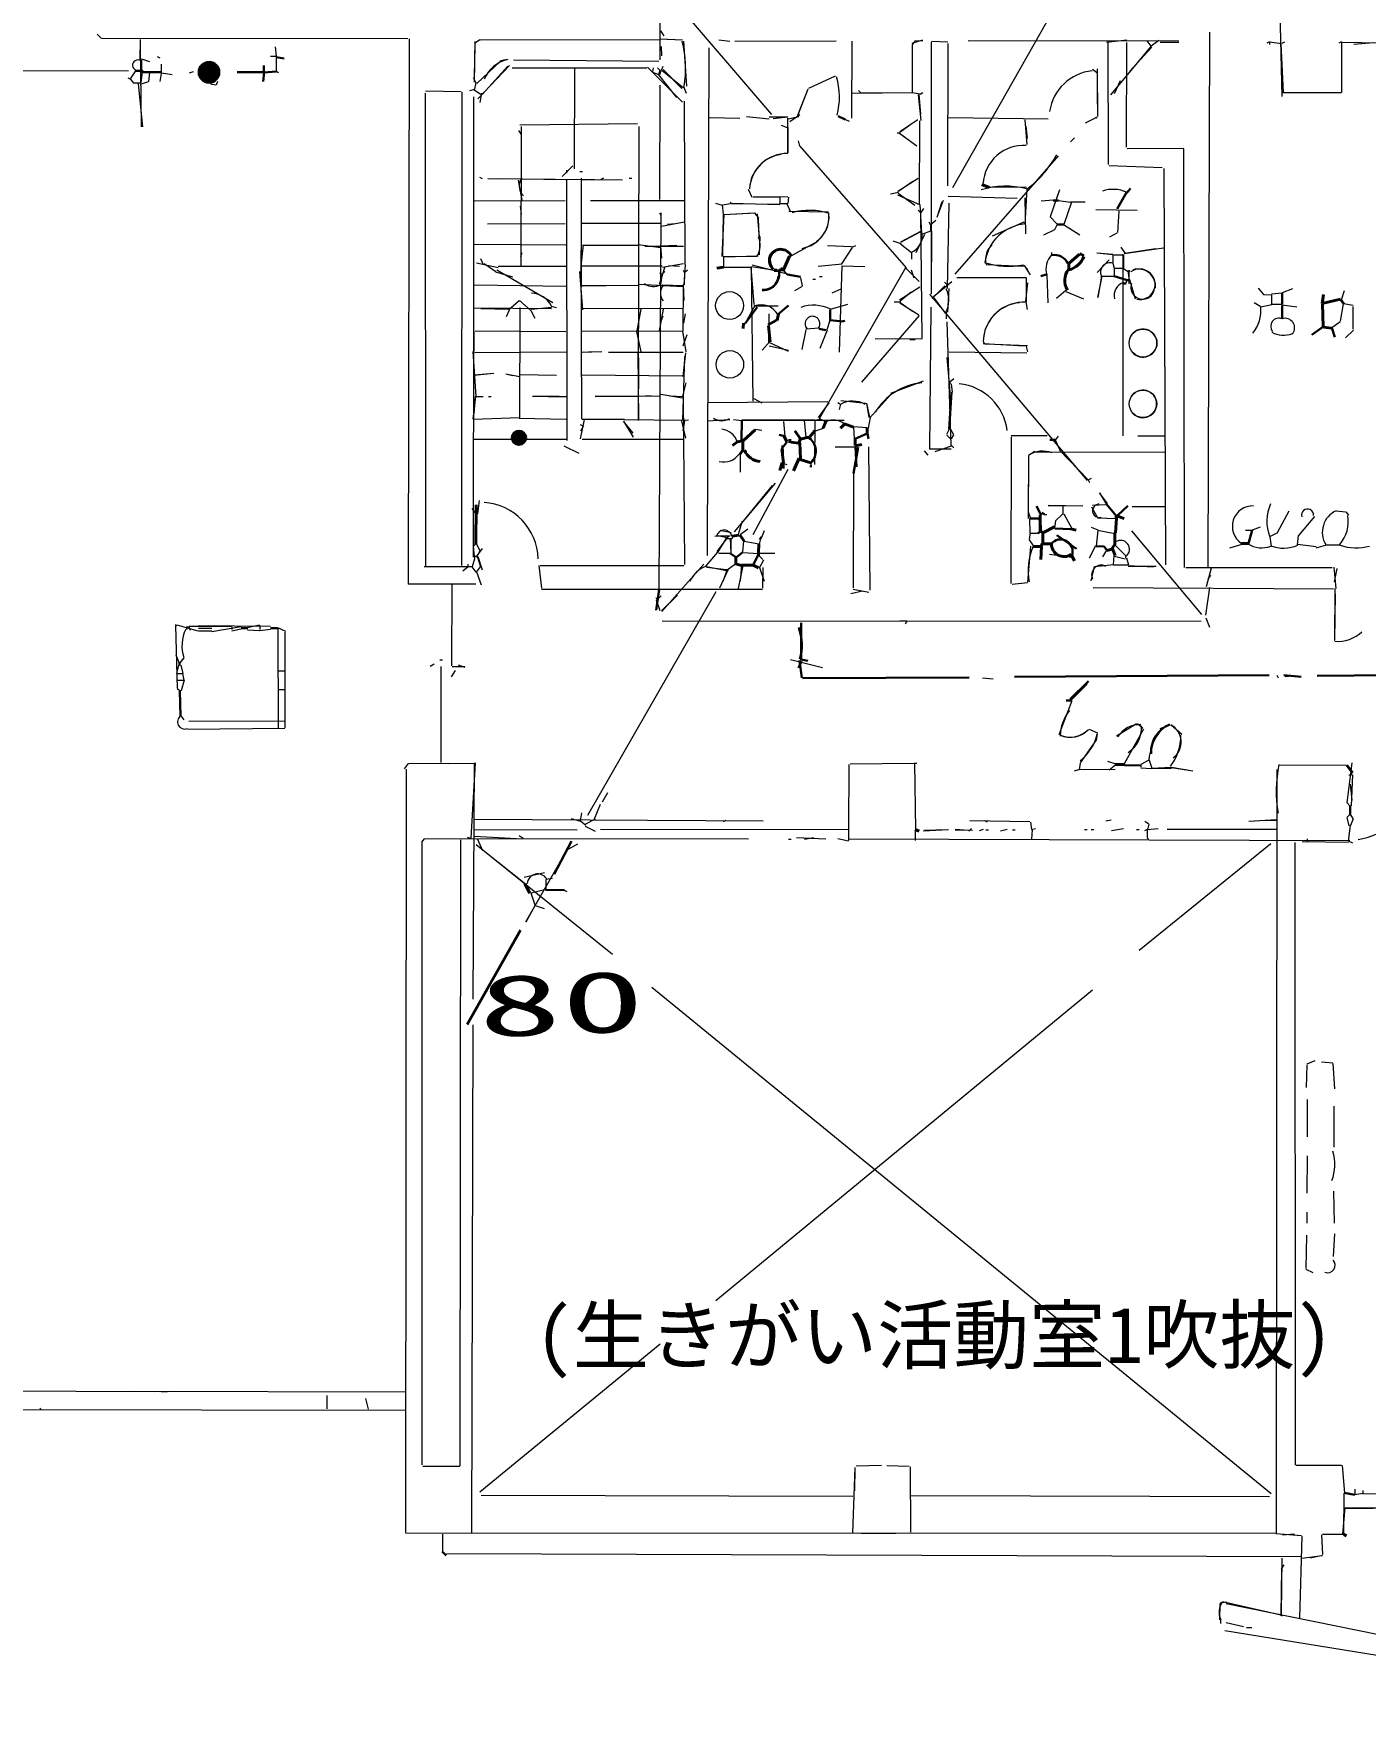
# Model space of a CAD drawing. Header units: millimetres. Extents: x -22015 to 140060, y -26591 to 87788.
# Drawn here: x 22267 to 39176, y 2220 to 23759 of the extents above; entities that cross this region are included whole.
import ezdxf

# ---------------------------------------------------------------- set-up
doc = ezdxf.new("R2010")
doc.units = ezdxf.units.MM
doc.linetypes.add('DASHED', pattern=[716.562987, 474.532405, -242.030582])
for name, color, linetype, lineweight in [('A_DASHED', 8, 'DASHED', 15), ('A_HATCH', 252, 'CONTINUOUS', 15), ('A_MED', 9, 'CONTINUOUS', 20), ('A_THIN', 8, 'CONTINUOUS', 15), ('CHECK', 2, 'CONTINUOUS', 35), ('P_LEADER', 140, 'CONTINUOUS', 20), ('P_NOMARK', 6, 'CONTINUOUS', 35), ('P_SIZE', 140, 'CONTINUOUS', 13), ('SYM', 4, 'CONTINUOUS', 25), ('TEXT', 7, 'CONTINUOUS', 13), ('TEXT_SHAPE', 7, 'CONTINUOUS', 30)]:
    doc.layers.add(name, color=color, linetype=linetype, lineweight=lineweight)
doc.styles.add('JP', font='msgothic.ttc')

msp = doc.modelspace()

# ---------------------------------------------------------------- hatches: boundary and pattern name
at = {"layer": 'TEXT_SHAPE'}
h = msp.add_hatch(color=7, dxfattribs=at)
h.dxf.hatch_style = 1
edge = h.paths.add_edge_path()
edge.add_arc((24491, 23272), 131, 0, 360)
h = msp.add_hatch(color=7, dxfattribs=at)
h.dxf.hatch_style = 1
edge = h.paths.add_edge_path()
edge.add_arc((28428, 18631), 90, 0, 360)

# ---------------------------------------------------------------- linework, layer by layer
at = {"layer": 'A_DASHED', "lineweight": 15}
msp.add_line((38441, 10229), (38436, 8658), dxfattribs=at)
at = {"layer": 'A_HATCH', "lineweight": 15}
for p, q in [((28201, 21923), (29014, 21912)), ((29013, 21638), (27865, 21637)), ((30533, 21640), (29335, 21640)), ((28030, 21348), (29016, 21352)), ((30231, 21351), (29220, 21351)), ((29024, 21075), (27864, 21083)), ((29236, 21077), (29943, 21075)), ((28164, 20810), (29023, 20811)), ((30247, 20812), (29218, 20811)), ((29942, 20561), (29226, 20563)), ((29840, 20566), (29230, 20557)), ((30512, 20274), (29229, 20269)), ((27870, 19987), (29025, 19981)), ((30512, 19986), (29228, 19980)), ((27869, 19714), (29037, 19724)), ((30515, 19714), (29566, 19713)), ((30502, 19411), (29231, 19426)), ((29395, 19155), (29937, 19161)), ((30226, 19159), (29395, 19155)), ((29229, 18868), (29767, 18869)), ((29327, 18871), (29768, 18862)), ((29229, 18613), (30511, 18611))]:
    msp.add_line(p, q, dxfattribs=at)
at = {"layer": 'A_HATCH', "lineweight": 20}
msp.add_line((27862, 20572), (29023, 20558), dxfattribs=at)
at = {"layer": 'A_MED', "lineweight": 20}
for p, q in [((35395, 24380), (33934, 21805)), ((23124, 23706), (27016, 23700)), ((37183, 16984), (37204, 23783)), ((23615, 23690), (23614, 23432)), ((25333, 23595), (25346, 23476)), ((36147, 22321), (36151, 23651)), ((36468, 23593), (36185, 23283)), ((37962, 23659), (37929, 23642)), ((37963, 23657), (37963, 23623)), ((38106, 23635), (38135, 23015)), ((38878, 23653), (38876, 23016)), ((23470, 23287), (22055, 23291)), ((23642, 23272), (23626, 23137)), ((23633, 23444), (23733, 23407)), ((23736, 23271), (23723, 23153)), ((23885, 23373), (23885, 23272)), ((23886, 23266), (24021, 23244)), ((24290, 23276), (24239, 23260)), ((24850, 23273), (25189, 23273)), ((25274, 23476), (25342, 23476)), ((25341, 23289), (25374, 23271)), ((25342, 23459), (25342, 23290)), ((35782, 23256), (35715, 23307)), ((23492, 23185), (23526, 23140)), ((23528, 23139), (23630, 23136)), ((23590, 23124), (23646, 22579)), ((23716, 23151), (23631, 23119)), ((27880, 23141), (27862, 23057)), ((31977, 22745), (32102, 23060)), ((35776, 22865), (35777, 23249)), ((33501, 22987), (33535, 22659)), ((33558, 23009), (33524, 22991)), ((31844, 22249), (31845, 22688)), ((32485, 22713), (32624, 22651)), ((33518, 21592), (33522, 22655)), ((34855, 22670), (34880, 22354)), ((35757, 22694), (35622, 22626)), ((35756, 22706), (35772, 22689)), ((31759, 22600), (31843, 22565)), ((31845, 22570), (31844, 22249)), ((31976, 22400), (31992, 22333)), ((31998, 22335), (33348, 20790)), ((29112, 22082), (28976, 21947)), ((36645, 17017), (36622, 22051)), ((28420, 21904), (28464, 21648)), ((29030, 21909), (29038, 18598)), ((29220, 21926), (29217, 20545)), ((29222, 21908), (29386, 21913)), ((31341, 21788), (31388, 21685)), ((31341, 21788), (31388, 21685)), ((34401, 21816), (34875, 21814)), ((35180, 21442), (35299, 21783)), ((31008, 21589), (31024, 21471)), ((31740, 21607), (31842, 21607)), ((31741, 21693), (31842, 21689)), ((31832, 21603), (31879, 21500)), ((33522, 21592), (33543, 21228)), ((33870, 20528), (33894, 21608)), ((34866, 21222), (34857, 21678)), ((35213, 21647), (35060, 21636)), ((35281, 21645), (35433, 21624)), ((35448, 21622), (35350, 21340)), ((35433, 21627), (35620, 21628)), ((30229, 21487), (30205, 16707)), ((30239, 21319), (30529, 21372)), ((31421, 21485), (31472, 21424)), ((31455, 21473), (31479, 21184)), ((31466, 21421), (31476, 21184)), ((33654, 21339), (33654, 21254)), ((34843, 21370), (34440, 21189)), ((35175, 21438), (35267, 21344)), ((35265, 21339), (35231, 21272)), ((35347, 21340), (35551, 21206)), ((36279, 21515), (35755, 21524)), ((36047, 21510), (36031, 21239)), ((32212, 21119), (31874, 20931)), ((33578, 21211), (33470, 20981)), ((33532, 21234), (33549, 21218)), ((35230, 21270), (35093, 21205)), ((36024, 21231), (35928, 21180)), ((28465, 20980), (28448, 20929)), ((31027, 20931), (31026, 20796)), ((31468, 20938), (31027, 20925)), ((31450, 20934), (31027, 20930)), ((32348, 21074), (32654, 21059)), ((32661, 21046), (32524, 20838)), ((32704, 21069), (32654, 21049)), ((35769, 20978), (35974, 20957)), ((35770, 20978), (35974, 20961)), ((35974, 20952), (36109, 20952)), ((36074, 21053), (36128, 20971)), ((36103, 18655), (36104, 20961)), ((36109, 20952), (36109, 20784)), ((36615, 21039), (36117, 20967)), ((36517, 21029), (36126, 20969)), ((27890, 20852), (28165, 20794)), ((30280, 20801), (30209, 20579)), ((31026, 20796), (31382, 20797)), ((31027, 20795), (31382, 20799)), ((31375, 20791), (31411, 20323)), ((31384, 20807), (31653, 20764)), ((31403, 19094), (31384, 20796)), ((31785, 20760), (31836, 20698)), ((32534, 20836), (32228, 20805)), ((32498, 19716), (32533, 20814)), ((32534, 20814), (32822, 20807)), ((34364, 20831), (34838, 20812)), ((34844, 20820), (34922, 20699)), ((35132, 20698), (35146, 20344)), ((35925, 20892), (35774, 20729)), ((35832, 20681), (35779, 20413)), ((35827, 20681), (35781, 20412)), ((35820, 20682), (35990, 20682)), ((35971, 20850), (35989, 20783)), ((35990, 20783), (35990, 20682)), ((36107, 20782), (36157, 20746)), ((36164, 20750), (36180, 20632)), ((30516, 19984), (30518, 20576)), ((32024, 20552), (31930, 20498)), ((32024, 20552), (31930, 20498)), ((32006, 20662), (32027, 20562)), ((32006, 20662), (32027, 20562)), ((32515, 20517), (32401, 20467)), ((33836, 20560), (33675, 20400)), ((33991, 20664), (34867, 20665)), ((34872, 20664), (34871, 20360)), ((35375, 20501), (35256, 20400)), ((35377, 20490), (35600, 20396)), ((37819, 20532), (37884, 20451)), ((38123, 20468), (37987, 20456)), ((38256, 20523), (38121, 20470)), ((38910, 20497), (38873, 20379)), ((28302, 20251), (28267, 20167)), ((28439, 20286), (28433, 18876)), ((28577, 20248), (28629, 20148)), ((28839, 20303), (28907, 20285)), ((30258, 20266), (30211, 19987)), ((31429, 20315), (31299, 20078)), ((31410, 20306), (31720, 20306)), ((32601, 20322), (32380, 20258)), ((33194, 20359), (33278, 20359)), ((33647, 18488), (33664, 20291)), ((37769, 20348), (37852, 20296)), ((37990, 20320), (37854, 20288)), ((37886, 20450), (37988, 20446)), ((37988, 20447), (37988, 20329)), ((37988, 20329), (38123, 20329)), ((38124, 20320), (38311, 20293)), ((38898, 20331), (38861, 20110)), ((38904, 20337), (39024, 20313)), ((39021, 20296), (39020, 20009)), ((32376, 20122), (32338, 20000)), ((33512, 20185), (32778, 19335)), ((33863, 20103), (33916, 18535)), ((38861, 20104), (38751, 20023)), ((27856, 19982), (27856, 19729)), ((30505, 19983), (30549, 19720)), ((31613, 19853), (31519, 19745)), ((31612, 19840), (31846, 19732)), ((32072, 20003), (32020, 19750)), ((32244, 20023), (32074, 20010)), ((32344, 19997), (32252, 19763)), ((33548, 19884), (32955, 19887)), ((34326, 19830), (34852, 19800)), ((39031, 19998), (38928, 19898)), ((30545, 19711), (30510, 19409)), ((31605, 19799), (31852, 19742)), ((34880, 19704), (33891, 19719)), ((34865, 19806), (34890, 19721)), ((33922, 19210), (33897, 18941)), ((33902, 19346), (33902, 19312)), ((32514, 19057), (32496, 18989)), ((29757, 18841), (29881, 18640)), ((31787, 18837), (31804, 18652)), ((32051, 18854), (32074, 18635)), ((32188, 18293), (32190, 18854)), ((32259, 18867), (32191, 18851)), ((32292, 18749), (32191, 18715)), ((32257, 18869), (32324, 18836)), ((32681, 18774), (32851, 18761)), ((32891, 18887), (32864, 18751)), ((31512, 18722), (31428, 18736)), ((33917, 18535), (33951, 18501)), ((31240, 18414), (31239, 18195)), ((32443, 18517), (32697, 18517)), ((32443, 18517), (32697, 18517)), ((33917, 18484), (33646, 18484)), ((34981, 18455), (34902, 18405)), ((35294, 18474), (35658, 18095)), ((34896, 17691), (34928, 17606)), ((35002, 17761), (35050, 17675)), ((35049, 17675), (35049, 17641)), ((35338, 17759), (35337, 17658)), ((35349, 17664), (35450, 17478)), ((38208, 17699), (38061, 17425)), ((38810, 17702), (38929, 17691)), ((38931, 17691), (38965, 17646)), ((34915, 17607), (34916, 17421)), ((35243, 17574), (35233, 17489)), ((37657, 17457), (37742, 17457)), ((37843, 17495), (37742, 17458)), ((38535, 17633), (38331, 17389)), ((31109, 17350), (31121, 17164)), ((31118, 17358), (31118, 17164)), ((31282, 17317), (31266, 17182)), ((31288, 17319), (31474, 17286)), ((31494, 17332), (31478, 17281)), ((34926, 17255), (34890, 16796)), ((34911, 17335), (34965, 17253)), ((34930, 17421), (35015, 17421)), ((38065, 17422), (37962, 17374)), ((37967, 17374), (37983, 17256)), ((38325, 17391), (38315, 17272)), ((38319, 17280), (38556, 17249)), ((38557, 17232), (38675, 17265)), ((38673, 17273), (38860, 17273)), ((27959, 17223), (27879, 17114)), ((31185, 17029), (31074, 16951)), ((35166, 17153), (35448, 17116)), ((28682, 17008), (28713, 16722)), ((31274, 17004), (31212, 16717)), ((31483, 16982), (31543, 16811)), ((31524, 16983), (31523, 16721)), ((37221, 16974), (37157, 16739)), ((27576, 16768), (27573, 15733)), ((30931, 16675), (29300, 13834)), ((35724, 16730), (38773, 16714)), ((37199, 16729), (37148, 16379)), ((24779, 16229), (24779, 16195)), ((30249, 16305), (37095, 16300)), ((27437, 15725), (27434, 14509)), ((34315, 15583), (34451, 15568)), ((38160, 15601), (38295, 15612)), ((27021, 14496), (26972, 14427)), ((27027, 14493), (27857, 14498)), ((27848, 11502), (27863, 14503)), ((33448, 14497), (33482, 14497)), ((27859, 13656), (29166, 13652)), ((29209, 13765), (29276, 13713)), ((29270, 13700), (29397, 13634)), ((32615, 13652), (32615, 13517)), ((33462, 13653), (33462, 13518)), ((38986, 13709), (38963, 13507)), ((27226, 13536), (27191, 13497)), ((28753, 13107), (28496, 13047)), ((28854, 13035), (28768, 13020)), ((28768, 13023), (28768, 12905)), ((29004, 12887), (29037, 12869)), ((38781, 10144), (38778, 9621)), ((32670, 4722), (32697, 5556)), ((38301, 5584), (38877, 5583)), ((38386, 5584), (38877, 5583)), ((38885, 5579), (38915, 5229)), ((38886, 5579), (38913, 5229)), ((38905, 4706), (38910, 5229)), ((39148, 5223), (39046, 5209)), ((39147, 5221), (39730, 5224)), ((38921, 5043), (38888, 4707)), ((27456, 4707), (27456, 4492)), ((38347, 3641), (38376, 4683)), ((38633, 4435), (38373, 4399)), ((38634, 4439), (38483, 4403)), ((37332, 3826), (37326, 3619))]:
    msp.add_line(p, q, dxfattribs=at)
for centre, radius, start, end in [((28368, 23033), 409, 101.172, 158.4482), ((31840, 21755), 486, 89.5842, 175.6208), ((31813, 21774), 456, 96.7774, 177.7369), ((31989, 21432), 378, 305.5143, 6.0568), ((34624, 20887), 271, 134.008, 190.6897), ((35391, 20771), 269, 137.4744, 195.397), ((35935, 20734), 119, 71.7456, 204.4835), ((36351, 20540), 150, 160.0696, 356.557), ((31501, 20065), 254, 32.6632, 108.4833), ((32171, 19838), 476, 63.4146, 109.8126), ((34833, 19840), 508, 95.3426, 178.5855), ((37410, 20244), 443, 319.8743, 6.6488), ((32157, 20079), 94.4, 326.001, 222.71), ((38079, 20047), 102, 65.7997, 219.7437), ((38159, 20025), 123, 319.4255, 107.1946), ((38142, 20249), 316, 241.3527, 290.6069), ((32669, 18776), 320, 60.5832, 119.1903), ((30980, 18507), 233, 18.673, 84.169), ((32424, 18638), 218, 50.0502, 116.3042), ((31032, 18556), 233, 255.2951, 325.7075), ((38481, 17569), 552, 156.3671, 200.6516), ((38445, 17650), 76.6, 355.6166, 196.7797), ((38932, 17431), 299, 114.3972, 211.4665), ((38506, 17573), 458, 319.6673, 8.8401), ((39739, 14140), 1691, 168.3793, 189.4342), ((28667, 12956), 136, 33.6389, 173.9267)]:
    msp.add_arc(centre, radius, start, end, dxfattribs=at)
at = {"layer": 'A_THIN', "lineweight": 15}
for p, q in [((38125, 22964), (38077, 24912)), ((23069, 23757), (23120, 23706)), ((27033, 23697), (27022, 16772)), ((23632, 22579), (23619, 23626)), ((32658, 22689), (32661, 23669)), ((33556, 23680), (33417, 23638)), ((33455, 23666), (33421, 23621)), ((33423, 23619), (33421, 23011)), ((33423, 23619), (33421, 23015)), ((33559, 23671), (33457, 23667)), ((33667, 23669), (33876, 23659)), ((33670, 20494), (33668, 23653)), ((33877, 21829), (33882, 23636)), ((36811, 23665), (34135, 23672)), ((35890, 23655), (36148, 23682)), ((35910, 23664), (35913, 22101)), ((35948, 22984), (36460, 23601)), ((36402, 23670), (36454, 23603)), ((36556, 23675), (36457, 23602)), ((36574, 23656), (36811, 23656)), ((37964, 23660), (38115, 23637)), ((38151, 23655), (38117, 23637)), ((38877, 23660), (38843, 23642)), ((38878, 23658), (38876, 23016)), ((38878, 23653), (40183, 23637)), ((39033, 23631), (39285, 23649)), ((23559, 23291), (23490, 23190)), ((23834, 23473), (23867, 23455)), ((29132, 22044), (29140, 23328)), ((35775, 23317), (35776, 22709)), ((23460, 23202), (23493, 23184)), ((23885, 23255), (23865, 23154)), ((24579, 23108), (24511, 23122)), ((24599, 23153), (24582, 23108)), ((27865, 23055), (27798, 23037)), ((27847, 23207), (27881, 23140)), ((27860, 23048), (27944, 22996)), ((31971, 22726), (32101, 23061)), ((32110, 23071), (32450, 23228)), ((32110, 23071), (32450, 23228)), ((36065, 23165), (35988, 23000)), ((27236, 23005), (27239, 16992)), ((27696, 23024), (27239, 23033)), ((27704, 23018), (27698, 17009)), ((27855, 20066), (27856, 22959)), ((27952, 23005), (27930, 22888)), ((32663, 23007), (33421, 23017)), ((32741, 23041), (32775, 23007)), ((32778, 23010), (33421, 23014)), ((33422, 23014), (33524, 22997)), ((33508, 22993), (33528, 22740)), ((38131, 23015), (38876, 23016)), ((38135, 23015), (38876, 23016)), ((28439, 22604), (29934, 22623)), ((30850, 22699), (31235, 22689)), ((31846, 22681), (31983, 22709)), ((31868, 22649), (31996, 22734)), ((33496, 22669), (33265, 22514)), ((33421, 22621), (33265, 22507)), ((33882, 22697), (35150, 22681)), ((28424, 22534), (28458, 22484)), ((28456, 22482), (28452, 20814)), ((28456, 22584), (28455, 21908)), ((29950, 22585), (29942, 19159)), ((33234, 22504), (33268, 22504)), ((33263, 22498), (33387, 22404)), ((33265, 22494), (33484, 22340)), ((34865, 22588), (34884, 22436)), ((35487, 22438), (35436, 22388)), ((35276, 22209), (33965, 20707)), ((36152, 22306), (36875, 22307)), ((36870, 22300), (36880, 16984)), ((29031, 22027), (29031, 21993)), ((29200, 22010), (29234, 22010)), ((35926, 22090), (36598, 22063)), ((27929, 21940), (27962, 21922)), ((28032, 21924), (29742, 21907)), ((29504, 21929), (29470, 21911)), ((29827, 21926), (29861, 21926)), ((33498, 21924), (33239, 21759)), ((33433, 21883), (33242, 21753)), ((34879, 21796), (34853, 21340)), ((28444, 21571), (28457, 21469)), ((30923, 21611), (31010, 21583)), ((31114, 21600), (31012, 21586)), ((31111, 21621), (31128, 21604)), ((31120, 21612), (31740, 21592)), ((31130, 21607), (31740, 21599)), ((31402, 21691), (31741, 21692)), ((31402, 21691), (31741, 21692)), ((31741, 21692), (31740, 21607)), ((31850, 21685), (31843, 21607)), ((33248, 21747), (33147, 21726)), ((33235, 21715), (33515, 21592)), ((33244, 21737), (33458, 21585)), ((33568, 21543), (33532, 21493)), ((33799, 21628), (33735, 21428)), ((33818, 21645), (33753, 21475)), ((33879, 21698), (34756, 21673)), ((30213, 21486), (30230, 21453)), ((30317, 21342), (30418, 21350)), ((31031, 21471), (31006, 20932)), ((31022, 21471), (31013, 20931)), ((31029, 21465), (31434, 21488)), ((31029, 21467), (31418, 21488)), ((31858, 21510), (32361, 21502)), ((33498, 21520), (33531, 21486)), ((33549, 19890), (33533, 21491)), ((33634, 21371), (33652, 21338)), ((33723, 21388), (33656, 21336)), ((28453, 21249), (28453, 21199)), ((31487, 21185), (31479, 20953)), ((33178, 21133), (33278, 21096)), ((33529, 21252), (33274, 21113)), ((33529, 21247), (33276, 21111)), ((33654, 21254), (33553, 21217)), ((33668, 21254), (33665, 20460)), ((27939, 20909), (27973, 20830)), ((29244, 21080), (29215, 20811)), ((29226, 18868), (29218, 21014)), ((29944, 21086), (30229, 21049)), ((30028, 21065), (30519, 21065)), ((30228, 21065), (30238, 20913)), ((30435, 21071), (30231, 21063)), ((33273, 21093), (33415, 20982)), ((33416, 20984), (33415, 20899)), ((35194, 20985), (35194, 20952)), ((35974, 20952), (35973, 20851)), ((27986, 20845), (28133, 20742)), ((28130, 20738), (28345, 20676)), ((28860, 20345), (28148, 20761)), ((29241, 20255), (29202, 20744)), ((30212, 20726), (30246, 20708)), ((30246, 20711), (30226, 20576)), ((30281, 20744), (30247, 20710)), ((32004, 20668), (31391, 20822)), ((31704, 20763), (31738, 20763)), ((32246, 20679), (32280, 20679)), ((32247, 18877), (33343, 20792)), ((33343, 20785), (33514, 20614)), ((33409, 20762), (33443, 20661)), ((34842, 20820), (34891, 20767)), ((35990, 20783), (36109, 20784)), ((36159, 20750), (36193, 20750)), ((30513, 20546), (29943, 20577)), ((30246, 20571), (30517, 20564)), ((30515, 20575), (30523, 20372)), ((32161, 20645), (32195, 20645)), ((33519, 20544), (33261, 20379)), ((33411, 20481), (33271, 20367)), ((33925, 20609), (33693, 20422)), ((33834, 20608), (33868, 20575)), ((33890, 20527), (33870, 20224)), ((34888, 20598), (34864, 20361)), ((36108, 20598), (36142, 20598)), ((36108, 20586), (36142, 20587)), ((36142, 20632), (36142, 20598)), ((36259, 20390), (36188, 20635)), ((27852, 17115), (27857, 20285)), ((28840, 20267), (27861, 20275)), ((27942, 20271), (28298, 20266)), ((28296, 20254), (28429, 20376)), ((28437, 20374), (28579, 20246)), ((28842, 20285), (28585, 20259)), ((29975, 20265), (29926, 19988)), ((33265, 20344), (33509, 20193)), ((33272, 20349), (33429, 20239)), ((33643, 20453), (35647, 18087)), ((33697, 20406), (33842, 20215)), ((34867, 20359), (34884, 20258)), ((30256, 20173), (30222, 20088)), ((30540, 20206), (30518, 20088)), ((33854, 20224), (33854, 20140)), ((29923, 19979), (29975, 19721)), ((30559, 19936), (30510, 19795)), ((33395, 19877), (33463, 19877)), ((34324, 19850), (34358, 19816)), ((34361, 19824), (34886, 19801)), ((27885, 19155), (27846, 19725)), ((29482, 19720), (29232, 19715)), ((29482, 19721), (29312, 19716)), ((29952, 18853), (29943, 19713)), ((29946, 19646), (29944, 18852)), ((30510, 18853), (30534, 19663)), ((33863, 19651), (33902, 19208)), ((28108, 19446), (27855, 19422)), ((28109, 19445), (27859, 19425)), ((28261, 19442), (28434, 19408)), ((28262, 19443), (28346, 19423)), ((28439, 19433), (28905, 19427)), ((30231, 19186), (30506, 19140)), ((30546, 19330), (30504, 19159)), ((33150, 19181), (32887, 18886)), ((33561, 19351), (33149, 19194)), ((33954, 19378), (33905, 19342)), ((33920, 19314), (33933, 19212)), ((27877, 19154), (27841, 18869)), ((27872, 19154), (27856, 18936)), ((27871, 19154), (27972, 19154)), ((28040, 19154), (28074, 19154)), ((28938, 19155), (28599, 19155)), ((28803, 19155), (29027, 19155)), ((30108, 19164), (29955, 19153)), ((30344, 19164), (30513, 19154)), ((30513, 19157), (30529, 17022)), ((30823, 19078), (32353, 19090)), ((31413, 19129), (31514, 19075)), ((32364, 19074), (32230, 18890)), ((32480, 19077), (32513, 19059)), ((32518, 19104), (32834, 19069)), ((32844, 19071), (32882, 18892)), ((32845, 19071), (32874, 18887)), ((28429, 18882), (27857, 18863)), ((29026, 18864), (28429, 18876)), ((29258, 18863), (29207, 18619)), ((29207, 18799), (29240, 18781)), ((29247, 18781), (29212, 18714)), ((29753, 18840), (29875, 18691)), ((30513, 18852), (29767, 18859)), ((30580, 18853), (30219, 18852)), ((30491, 18845), (30543, 18624)), ((30533, 18852), (30511, 18718)), ((30823, 18845), (31106, 18862)), ((31155, 18863), (31258, 18850)), ((32190, 18853), (31258, 18859)), ((31258, 18855), (32558, 18854)), ((32678, 18770), (32688, 18618)), ((33894, 18741), (33861, 18672)), ((33901, 18940), (33901, 18907)), ((33908, 18742), (33949, 18672)), ((33912, 18940), (33912, 18907)), ((27857, 18614), (29034, 18615)), ((29000, 18529), (29190, 18436)), ((33920, 18526), (33712, 18454)), ((33862, 18666), (33913, 18615)), ((33949, 18668), (33919, 18618)), ((34679, 18641), (34676, 16779)), ((35137, 18654), (34679, 18654)), ((35276, 18652), (35240, 18602)), ((35241, 18605), (35297, 18472)), ((36289, 18655), (36623, 18656)), ((31780, 18309), (31831, 18293)), ((32137, 18314), (32137, 18280)), ((32867, 18517), (32884, 16697)), ((33574, 18463), (33624, 18412)), ((34900, 18401), (34898, 17607)), ((34900, 18401), (34898, 17691)), ((34984, 18453), (36627, 18446)), ((31845, 18226), (31398, 17398)), ((32679, 18179), (32675, 16726)), ((31681, 18053), (31162, 17437)), ((31645, 18026), (31274, 17567)), ((27830, 17733), (27882, 17666)), ((27924, 17836), (27900, 17665)), ((35065, 17673), (35099, 17655)), ((35073, 17684), (35104, 17663)), ((35151, 17769), (35592, 17766)), ((35152, 17773), (35592, 17768)), ((36218, 17760), (36638, 17760)), ((30984, 17458), (31124, 17430)), ((31263, 17572), (31213, 17403)), ((31337, 17471), (31239, 17398)), ((31543, 17451), (31510, 17366)), ((35100, 17658), (35134, 17658)), ((35334, 17661), (35243, 17577)), ((36209, 17448), (37097, 16388)), ((27845, 17245), (27860, 17127)), ((27879, 17282), (27846, 17248)), ((27887, 17282), (27930, 17196)), ((30915, 17383), (30949, 17384)), ((30949, 17384), (31109, 17384)), ((30950, 17390), (31071, 17366)), ((31067, 17350), (31101, 17350)), ((31101, 17350), (31135, 17350)), ((31135, 17384), (31135, 17350)), ((31502, 17371), (31481, 17340)), ((31510, 17366), (31493, 17332)), ((34924, 17422), (34909, 17337)), ((35047, 17441), (35014, 17423)), ((35052, 17433), (35022, 17411)), ((35063, 17435), (35080, 17418)), ((37610, 17277), (37456, 17229)), ((27780, 17026), (27780, 16992)), ((27862, 17094), (27834, 16991)), ((27865, 17127), (27899, 17127)), ((27865, 17127), (27865, 17093)), ((27930, 17194), (27899, 17127)), ((27899, 17127), (27939, 16994)), ((27905, 17124), (27959, 16953)), ((31270, 17173), (31473, 17161)), ((31473, 17164), (31677, 17165)), ((31477, 17135), (31528, 17084)), ((31533, 17075), (31480, 16975)), ((27831, 16992), (27225, 16992)), ((27781, 16990), (27714, 16938)), ((27830, 16992), (27880, 16924)), ((27935, 16990), (27883, 16923)), ((27887, 16927), (27948, 16762)), ((28699, 17009), (30524, 17010)), ((31082, 16950), (30975, 16723)), ((31075, 16958), (31020, 16807)), ((31257, 17012), (31237, 16809)), ((36898, 16983), (38757, 16984)), ((37214, 16884), (37178, 16835)), ((38778, 16988), (38804, 16718)), ((38818, 16970), (38783, 16801)), ((27881, 16773), (27021, 16772)), ((31523, 16705), (28715, 16706)), ((30165, 16604), (30182, 16571)), ((30235, 16623), (30184, 16572)), ((30444, 16634), (30239, 16432)), ((32791, 16684), (32643, 16650)), ((32672, 16710), (32873, 16670)), ((34889, 16788), (34692, 16767)), ((34889, 16788), (34776, 16776)), ((38795, 16648), (38788, 16057)), ((38794, 16715), (38789, 16057)), ((30220, 16432), (30175, 16569)), ((24065, 16259), (24082, 16243)), ((24067, 16245), (24086, 15451)), ((24354, 16173), (24086, 16253)), ((24203, 16229), (24237, 16229)), ((24203, 16229), (24203, 16195)), ((24234, 16227), (24251, 16188)), ((24237, 16240), (24778, 16237)), ((24356, 16245), (25273, 16238)), ((24356, 16212), (24525, 16212)), ((24356, 16178), (24525, 16178)), ((24526, 16171), (24899, 16234)), ((24782, 16178), (25134, 16254)), ((24981, 16193), (25134, 16182)), ((25135, 16246), (25135, 16196)), ((25272, 16196), (25137, 16180)), ((25360, 16223), (25463, 16176)), ((25366, 16213), (25371, 14946)), ((25456, 16162), (25456, 14946)), ((33266, 16306), (33351, 16312)), ((33354, 16303), (33336, 16270)), ((37154, 16345), (37199, 16225)), ((24069, 15873), (24110, 15770)), ((24103, 15742), (24076, 15639)), ((24171, 15838), (24119, 15771)), ((24132, 15742), (24157, 15639)), ((27353, 15758), (27301, 15726)), ((27421, 15809), (27455, 15809)), ((27581, 15725), (27742, 15725)), ((27654, 15747), (27740, 15718)), ((32282, 15710), (31879, 15809)), ((24083, 15637), (24151, 15637)), ((24083, 15553), (24167, 15553)), ((24175, 15551), (24139, 15416)), ((24156, 15638), (24171, 15553)), ((25370, 15672), (25455, 15672)), ((27619, 15677), (27566, 15594)), ((38056, 15615), (38074, 15582)), ((24086, 15449), (24131, 15415)), ((25370, 15436), (25455, 15436)), ((24134, 15098), (24170, 15049)), ((25453, 14941), (24216, 14927)), ((25453, 15030), (24234, 15028)), ((27535, 14493), (27857, 14500)), ((27823, 13546), (27874, 14503)), ((32619, 14480), (32614, 13652)), ((33448, 14495), (32634, 14488)), ((33454, 14498), (33466, 13653)), ((38936, 14470), (38089, 14474)), ((38947, 13997), (39012, 14503)), ((26996, 14424), (26985, 4728)), ((38055, 14417), (38045, 4722)), ((38970, 14351), (39004, 14351)), ((39014, 14029), (38992, 14233)), ((39016, 14349), (38999, 13959)), ((39004, 14384), (39004, 14351)), ((29554, 14120), (29484, 14003)), ((27859, 13787), (31531, 13766)), ((29090, 13796), (29209, 13762)), ((29224, 13869), (29207, 13768)), ((29395, 13787), (29274, 13724)), ((29460, 13972), (29385, 13789)), ((38945, 13808), (38970, 13705)), ((38949, 13993), (38983, 13959)), ((38983, 13847), (38949, 13813)), ((38987, 13845), (39021, 13795)), ((39025, 13791), (38992, 13706)), ((27865, 13573), (28397, 13542)), ((28429, 13579), (28480, 13545)), ((32615, 13652), (29465, 13656)), ((31056, 13772), (31022, 13754)), ((33564, 13639), (33886, 13656)), ((33581, 13646), (33869, 13656)), ((33970, 13652), (34191, 13649)), ((34140, 13644), (33971, 13657)), ((34177, 13668), (34143, 13634)), ((34157, 13772), (34919, 13756)), ((34325, 13657), (34274, 13641)), ((34343, 13770), (34376, 13752)), ((34360, 13654), (34394, 13654)), ((34631, 13656), (34547, 13635)), ((34699, 13654), (34733, 13654)), ((34927, 13751), (34939, 13655)), ((34988, 13667), (34937, 13651)), ((34948, 13653), (34939, 13535)), ((35614, 13655), (35648, 13655)), ((35698, 13655), (35732, 13655)), ((35952, 13777), (35884, 13761)), ((36106, 13663), (35955, 13640)), ((36274, 13656), (36308, 13656)), ((36408, 13658), (36375, 13640)), ((36380, 13762), (36431, 13729)), ((36546, 13664), (36410, 13653)), ((36410, 13656), (36410, 13554)), ((36429, 13723), (36411, 13655)), ((36664, 13660), (38049, 13659)), ((38049, 13778), (37698, 13758)), ((37901, 13775), (38053, 13775)), ((27193, 13495), (27194, 5590)), ((27228, 13542), (31344, 13538)), ((27682, 5578), (27689, 13525)), ((27769, 13559), (27820, 13543)), ((29616, 12067), (27886, 13463)), ((27897, 13542), (27965, 13391)), ((27974, 13395), (28510, 12968)), ((28515, 12482), (29027, 13376)), ((29171, 13472), (29018, 13387)), ((31853, 13533), (31886, 13533)), ((32327, 13532), (31954, 13551)), ((32174, 13550), (32056, 13530)), ((32478, 13544), (32613, 13511)), ((38984, 13514), (32615, 13532)), ((37980, 13474), (36306, 12120)), ((36407, 13551), (36424, 13535)), ((38286, 13493), (38289, 5583)), ((38375, 13506), (38967, 13494)), ((38442, 13539), (38442, 13506)), ((38968, 13508), (39017, 13487)), ((28578, 12853), (28636, 12687)), ((28770, 12896), (28582, 12849)), ((28628, 12687), (28516, 12480)), ((28633, 12691), (28750, 12654)), ((37984, 5222), (30114, 11650)), ((30930, 7677), (35715, 11621)), ((27829, 4716), (27848, 11176)), ((38437, 10668), (38428, 10380)), ((38536, 10719), (38437, 10675)), ((38621, 10705), (38768, 10695)), ((38767, 10685), (38788, 10364)), ((38775, 9064), (38783, 8658)), ((38431, 8506), (38425, 8083)), ((38787, 8523), (38772, 8235)), ((38422, 8074), (38511, 8032)), ((30222, 7121), (27932, 5240)), ((23802, 6517), (19279, 6532)), ((23498, 6525), (26983, 6516)), ((23887, 6515), (24039, 6523)), ((25988, 6467), (25987, 6298)), ((21616, 6290), (26982, 6282)), ((22342, 6309), (22359, 6292)), ((26477, 6433), (26513, 6295)), ((27209, 5573), (27679, 5573)), ((32696, 5556), (32690, 5257)), ((33032, 5581), (32710, 5571)), ((33032, 5581), (32710, 5571)), ((33100, 5580), (33383, 5573)), ((33404, 4734), (33401, 5562)), ((27949, 5202), (32671, 5189)), ((37961, 5181), (33404, 5193)), ((39045, 5280), (39045, 5212)), ((39147, 5263), (39147, 5229)), ((39739, 5045), (38909, 5038)), ((38914, 5034), (40654, 5053)), ((38044, 4717), (26986, 4721)), ((33216, 4717), (32776, 4715)), ((38044, 4717), (38367, 4690)), ((38281, 4708), (38128, 4697)), ((38623, 4699), (38636, 4452)), ((38623, 4699), (38636, 4452)), ((38908, 4708), (38637, 4704)), ((38908, 4706), (38637, 4704)), ((27507, 4462), (38371, 4423)), ((38117, 4405), (38109, 3691)), ((38143, 4318), (38109, 4267)), ((38114, 4266), (38108, 3691)), ((37414, 3846), (37335, 3832)), ((38090, 3683), (37366, 3849)), ((41376, 3017), (37410, 3822)), ((38091, 3690), (38124, 3672)), ((37338, 3623), (37338, 3572)), ((37396, 3484), (45174, 2220)), ((37413, 3586), (37633, 3536)), ((37668, 3522), (37736, 3522))]:
    msp.add_line(p, q, dxfattribs=at)
for centre, radius in [((31103, 20310), 177), ((36356, 19833), 177), ((31108, 19563), 174), ((36355, 19061), 174)]:
    msp.add_circle(centre, radius, dxfattribs=at)
for centre, radius, start, end in [((23587, 23361), 67, 55.0677, 251.5669), ((35777, 22678), 617, 96.1693, 170.8703), ((31631, 22957), 869, 344.7294, 17.2142), ((31631, 22957), 869, 344.7294, 17.2142), ((34835, 21831), 511, 86.0856, 176.5272), ((34069, 22878), 1358, 306.6887, 331.1604), ((28613, 21830), 182, 155.9625, 225.0107), ((34611, 20775), 1051, 75.5018, 107.2727), ((35975, 21369), 417, 65.7307, 108.9138), ((32117, 20705), 814, 72.0043, 105.6798), ((31955, 21441), 411, 279.946, 6.7369), ((34906, 20784), 564, 95.0484, 171.6274), ((31234, 21077), 259, 328.2216, 23.2239), ((33316, 21200), 236, 294.8558, 5.0167), ((34644, 21784), 975, 252.0364, 281.3209), ((36315, 20580), 194, 258.2266, 125.6925), ((36292, 20551), 223, 354.8324, 106.6906), ((28570, 20157), 311, 28.5321, 87.0244), ((30136, 20737), 187, 232.8919, 300.1071), ((30382, 20467), 157, 141.3402, 218.6093), ((33551, 20378), 338, 333.0833, 25.1509), ((36162, 20436), 174, 108.3462, 193.4137), ((34843, 19833), 520, 86.9468, 177.8075), ((36354, 19833), 178, 217.6964, 161.1017), ((33619, 18555), 776, 95.3531, 148.9578), ((33951, 18634), 686, 7.379, 84.117), ((36353, 19061), 175, 221.9822, 157.8076), ((30012, 18796), 73.2, 136.3131, 136.3131), ((31005, 19031), 184, 234.3973, 301.9954), ((35083, 18126), 335, 69.6108, 122.946), ((27939, 17075), 734, 1.516, 86.3819), ((37750, 17506), 260, 87.7274, 236.3922), ((31035, 17361), 99.1, 12.9672, 164.9678), ((35642, 16944), 747, 155.6042, 191.1338), ((37861, 17549), 316, 236.7949, 291.7483), ((38138, 17713), 483, 250.7824, 292.1333), ((39065, 17833), 601, 249.8978, 286.2167), ((30926, 16666), 354, 109.1425, 156.9079), ((24607, 15992), 460, 153.3135, 199.0995), ((38827, 16496), 451, 265.7264, 313.2461), ((38827, 16496), 451, 265.7264, 313.2461), ((24182, 15023), 91.1, 123.9785, 289.9352), ((38967, 14355), 833, 278.3138, 343.2773), ((38188, 9402), 603, 340.1581, 16.1568), ((38702, 8123), 95, 247.217, 44.1368), ((37534, 3723), 213, 144.7444, 206.0806)]:
    msp.add_arc(centre, radius, start, end, dxfattribs=at)
at = {"layer": 'CHECK', "lineweight": 15}
for p, q in [((31758, 20793), (31836, 20698)), ((36176, 20759), (36176, 20584)), ((31601, 20205), (31600, 19850)), ((35098, 17668), (35103, 17659))]:
    msp.add_line(p, q, dxfattribs=at)
at = {"layer": 'CHECK', "lineweight": 30}
msp.add_line((27452, 4488), (27502, 4438), dxfattribs=at)
at = {"layer": 'P_LEADER', "lineweight": 20}
for p, q in [((30337, 24252), (31637, 22734)), ((30221, 23430), (30222, 23937)), ((27869, 23630), (27858, 23145)), ((27932, 23685), (27862, 23637)), ((30222, 23682), (27935, 23679)), ((28308, 23358), (27904, 22934)), ((28340, 23327), (30051, 23328)), ((30504, 22891), (30059, 23337)), ((30216, 21656), (30220, 23109)), ((30519, 23090), (30552, 23005)), ((30527, 22907), (30535, 20829)), ((31320, 22709), (31605, 22679)), ((31608, 22705), (31845, 22705)), ((30539, 20828), (30521, 20575)), ((30245, 16424), (30778, 17024)), ((30965, 17164), (31118, 17164))]:
    msp.add_line(p, q, dxfattribs=at)
at = {"layer": 'P_LEADER', "lineweight": 15}
for p, q in [((30222, 23695), (30505, 23685)), ((30225, 23800), (30270, 23733)), ((30306, 23694), (30505, 23684)), ((27867, 23664), (27859, 23208)), ((30235, 23598), (30240, 23480)), ((30520, 23668), (30555, 23094)), ((30841, 23583), (30817, 17134)), ((30967, 23684), (31105, 23665)), ((31170, 23668), (32458, 23670)), ((28191, 23408), (27892, 23130)), ((28286, 23348), (27963, 22994)), ((28255, 23431), (28187, 23415)), ((28357, 23430), (30204, 23415)), ((30135, 23329), (30123, 23278)), ((30123, 23275), (30203, 23243)), ((30187, 23329), (30221, 23295)), ((30256, 23345), (30236, 23296)), ((30241, 23299), (30513, 23078)), ((30259, 23307), (30499, 23067)), ((30199, 23241), (30430, 22950)), ((31843, 22704), (31658, 22681)), ((30517, 20838), (30251, 20791)), ((30331, 20820), (30467, 20809)), ((30515, 20760), (30533, 20727)), ((30531, 20728), (30527, 20575)), ((30569, 20761), (30535, 20728)), ((31084, 17376), (30942, 17185)), ((31060, 17354), (30952, 17172)), ((30950, 17177), (30803, 17003)), ((30811, 16987), (31066, 16956)), ((30812, 16996), (31064, 16945))]:
    msp.add_line(p, q, dxfattribs=at)
at = {"layer": 'P_LEADER', "lineweight": 30}
msp.add_line((30224, 23294), (30208, 23243), dxfattribs=at)
at = {"layer": 'P_LEADER', "lineweight": 15}
msp.add_arc((29034, 23312), 1510, 351.607, 13.5544, dxfattribs=at)
at = {"layer": 'P_NOMARK', "lineweight": 30}
for p, q in [((31992, 15803), (32020, 15582)), ((32028, 15578), (34145, 15585)), ((34721, 15593), (37957, 15618))]:
    msp.add_line(p, q, dxfattribs=at)
at = {"layer": 'P_NOMARK', "lineweight": 40}
msp.add_line((27769, 11179), (28448, 12379), dxfattribs=at)
at = {"layer": 'SYM', "lineweight": 30}
msp.add_arc((31352, 15997), 668, 344.4879, 19.5266, dxfattribs=at)
at = {"layer": 'TEXT_SHAPE', "lineweight": 30}
for p, q in [((23563, 23289), (23631, 23289)), ((23631, 23424), (23631, 23289)), ((23648, 23272), (23732, 23272)), ((23732, 23272), (23885, 23272)), ((24850, 23273), (25189, 23273)), ((25192, 23273), (25180, 23154)), ((25189, 23358), (25189, 23273)), ((25342, 23284), (25189, 23270)), ((25343, 23463), (25445, 23449)), ((32485, 22714), (32573, 22671)), ((36198, 21795), (36149, 21743)), ((35213, 21644), (35281, 21644)), ((36147, 21746), (36026, 21536)), ((35263, 21340), (35348, 21340)), ((31670, 20762), (31704, 20763)), ((31670, 20751), (31704, 20751)), ((31840, 20704), (32005, 20674)), ((35125, 20702), (35057, 20685)), ((35990, 20684), (36143, 20636)), ((36142, 20632), (36176, 20632)), ((38124, 20465), (38123, 20329)), ((31454, 20291), (31303, 20084)), ((31852, 20310), (31722, 20202)), ((32380, 20256), (32380, 20121)), ((38123, 20312), (38123, 20144)), ((32380, 20125), (32499, 20112)), ((32567, 20117), (32499, 20101)), ((38647, 20044), (38498, 19937)), ((32243, 20014), (32328, 19999)), ((38754, 20027), (38790, 19910)), ((33892, 18738), (33921, 19210)), ((31258, 18853), (31257, 18600)), ((31732, 18670), (31800, 18652)), ((31836, 18582), (31763, 18484)), ((31776, 18532), (31789, 18240)), ((32850, 18685), (32698, 18616)), ((32854, 18687), (32870, 18619)), ((35171, 18604), (35238, 18604)), ((32736, 18510), (32678, 18179)), ((32703, 18517), (32714, 18263)), ((32135, 18257), (32134, 18280)), ((27883, 17668), (27882, 17279)), ((35003, 17761), (35061, 17648)), ((35890, 17786), (36014, 17641)), ((36163, 17765), (36030, 17643)), ((34926, 17607), (35065, 17607)), ((34930, 17607), (35049, 17607)), ((35235, 17478), (35438, 17470)), ((37743, 17457), (37694, 17288)), ((35260, 17396), (35511, 17222)), ((35760, 17254), (35861, 17250)), ((35864, 17249), (35897, 17204)), ((31117, 17163), (31185, 17113)), ((31272, 17179), (31188, 17110)), ((31463, 17135), (31405, 17013)), ((30208, 16706), (30171, 16441)), ((24898, 16212), (24982, 16212)), ((25270, 16213), (25355, 16213)), ((32013, 16282), (32012, 15805)), ((24117, 15772), (24117, 15739)), ((32016, 15795), (31981, 15711)), ((32012, 15817), (32097, 15799)), ((35661, 15538), (35432, 15310)), ((38145, 15617), (38365, 15593)), ((38567, 15607), (39507, 15616)), ((24120, 15417), (24127, 15097)), ((35381, 15293), (35449, 15293)), ((35641, 15508), (35439, 15303)), ((36124, 14469), (36328, 14472)), ((38986, 13962), (38985, 13844)), ((29097, 13510), (28874, 13089)), ((28767, 12892), (29005, 12885)), ((38910, 5231), (39045, 5209))]:
    msp.add_line(p, q, dxfattribs=at)
at = {"layer": 'TEXT_SHAPE', "lineweight": 40}
for p, q in [((23634, 23291), (23650, 23275)), ((34309, 21847), (34399, 21808)), ((31864, 20936), (31788, 20763)), ((35418, 20846), (35550, 20964)), ((35554, 20971), (35605, 20942)), ((31026, 20799), (30941, 20784)), ((31738, 20763), (31789, 20763)), ((35414, 20850), (35414, 20766)), ((38650, 20450), (38633, 20332)), ((38636, 20329), (38645, 20043)), ((38866, 20393), (38646, 20340)), ((38870, 20382), (38906, 20333)), ((31282, 20087), (31277, 20019)), ((31700, 20124), (31594, 20064)), ((31598, 20053), (31620, 19851)), ((31723, 20205), (31708, 20120)), ((38647, 20036), (38749, 20022)), ((32326, 18837), (32293, 18752)), ((32562, 18804), (32511, 18753)), ((32563, 18806), (32679, 18765)), ((32850, 18754), (32850, 18686)), ((31207, 18582), (31139, 18532)), ((31259, 18594), (31207, 18580)), ((31274, 18600), (31274, 18465)), ((31427, 18730), (31279, 18595)), ((31795, 18649), (31829, 18582)), ((31850, 18595), (31884, 18595)), ((31850, 18584), (31884, 18584)), ((31883, 18577), (31985, 18563)), ((31933, 18717), (32005, 18619)), ((32004, 18617), (31984, 18568)), ((31997, 18567), (32005, 18364)), ((32071, 18630), (32004, 18614)), ((32071, 18635), (32121, 18635)), ((32188, 18721), (32118, 18638)), ((32697, 18618), (32697, 18534)), ((32783, 18545), (32698, 18530)), ((31268, 18469), (31234, 18418)), ((31772, 18316), (31741, 18214)), ((31767, 18483), (31790, 18314)), ((31987, 18371), (31916, 18213)), ((31999, 18355), (32137, 18312)), ((27884, 17780), (27882, 17279)), ((35045, 17607), (35058, 17437)), ((35049, 17650), (35049, 17425)), ((35049, 17641), (35049, 17607)), ((35230, 17499), (35081, 17424)), ((35439, 17474), (35506, 17456)), ((36017, 17608), (36008, 17422)), ((36015, 17642), (36015, 17608)), ((36030, 17636), (36116, 17607)), ((31221, 17392), (31136, 17381)), ((31235, 17399), (31287, 17316)), ((31474, 17283), (31473, 17164)), ((34963, 17252), (35065, 17252)), ((35067, 17252), (35058, 17084)), ((35074, 17289), (35062, 17253)), ((35082, 17421), (35082, 17286)), ((35082, 17286), (35184, 17286)), ((35993, 17273), (35960, 17221)), ((35997, 17422), (35997, 17321)), ((35997, 17321), (35997, 17270)), ((37606, 17288), (37691, 17289)), ((31185, 17113), (31185, 17029)), ((31185, 17028), (31252, 17010)), ((31473, 17164), (31473, 17131)), ((35452, 17133), (35486, 17066)), ((35963, 17218), (35896, 17200)), ((35969, 17222), (36003, 17137)), ((31253, 17012), (31405, 17012)), ((31405, 17011), (31473, 16979)), ((36006, 14483), (36124, 14483)), ((39018, 14376), (38943, 14474)), ((33463, 13655), (33512, 13634)), ((28501, 12965), (28567, 12847)), ((38907, 4704), (38941, 4686))]:
    msp.add_line(p, q, dxfattribs=at)
at = {"layer": 'TEXT_SHAPE', "lineweight": 20}
for p, q in [((35658, 18096), (35675, 18063)), ((35695, 18113), (35662, 18095)), ((35695, 17496), (35780, 17462)), ((35778, 17459), (35996, 17414)), ((35751, 17257), (35670, 17103)), ((35997, 17270), (36132, 17135)), ((35891, 17204), (35840, 17120)), ((35986, 17136), (35976, 17017)), ((36132, 17135), (36132, 17101)), ((35673, 14932), (35776, 14885)), ((36018, 14846), (36273, 15004)), ((36362, 14930), (36114, 14489)), ((36285, 15003), (36351, 14945)), ((36572, 14938), (36698, 14984)), ((36712, 14985), (36848, 14868)), ((36010, 14477), (35925, 14410)), ((36433, 14535), (36467, 14434)), ((36717, 14443), (36463, 14429)), ((36717, 14433), (36463, 14433)), ((35548, 14417), (35480, 14399)), ((36002, 14418), (35548, 14414)), ((35921, 14417), (35548, 14414))]:
    msp.add_line(p, q, dxfattribs=at)
at = {"layer": 'TEXT_SHAPE', "lineweight": 15}
for p, q in [((35797, 17930), (35901, 17797)), ((35803, 17933), (35891, 17783)), ((35703, 17753), (35773, 17622)), ((35880, 17779), (35715, 17770)), ((35782, 17455), (35759, 17253)), ((35777, 17613), (36015, 17606)), ((35979, 17018), (35742, 16994)), ((35979, 17017), (36165, 17017)), ((35995, 17129), (36130, 17094)), ((36144, 17105), (36172, 17019)), ((35733, 16996), (35693, 16813)), ((36165, 17007), (36488, 16992)), ((36165, 17000), (36521, 17000)), ((35452, 15292), (35287, 14859)), ((35673, 14932), (35776, 14885)), ((35772, 14871), (35761, 14786)), ((35758, 14787), (35557, 14501)), ((35556, 14500), (35546, 14415)), ((35906, 14524), (36009, 14492)), ((36328, 14483), (36327, 14449)), ((36327, 14441), (36463, 14430)), ((36428, 14536), (36328, 14483)), ((36716, 14446), (36989, 14403)), ((36716, 14444), (36989, 14403))]:
    msp.add_line(p, q, dxfattribs=at)
at = {"layer": 'TEXT_SHAPE'}
for centre, radius in [((24491, 23272), 131), ((28428, 18631), 90)]:
    msp.add_circle(centre, radius, dxfattribs=at)
at = {"layer": 'TEXT_SHAPE', "lineweight": 40}
for centre, radius, start, end in [((31754, 20880), 144, 23.3582, 229.2484), ((31747, 20886), 136, 108.1308, 219.0447), ((35352, 21023), 267, 283.6653, 340.635), ((35588, 20629), 227, 141.831, 212.5123), ((31502, 18554), 224, 201.282, 267.9847), ((35354, 17284), 162, 179.1493, 303.951)]:
    msp.add_arc(centre, radius, start, end, dxfattribs=at)
at = {"layer": 'TEXT_SHAPE', "lineweight": 30}
for centre, radius, start, end in [((35230, 20765), 188, 24.8771, 100.771), ((31523, 20717), 211, 268.4029, 11.8788), ((31542, 20688), 180, 262.0532, 356.742), ((31991, 18462), 208, 314.6254, 52.8998), ((35308, 17187), 153, 340.2067, 141.3918), ((36830, 14640), 373, 110.9853, 183.2299)]:
    msp.add_arc(centre, radius, start, end, dxfattribs=at)
at = {"layer": 'TEXT_SHAPE', "lineweight": 15}
for centre, radius, start, end in [((35800, 17705), 85.5, 93.6799, 286.5231), ((35825, 16890), 123, 61.3726, 206.763), ((35430, 15161), 332, 247.2898, 314.899)]:
    msp.add_arc(centre, radius, start, end, dxfattribs=at)
at = {"layer": 'TEXT_SHAPE', "lineweight": 20}
for centre, radius, start, end in [((36071, 17215), 113, 307.1194, 125.1572), ((35802, 14845), 497, 139.5913, 180.2767), ((35430, 15159), 329, 249.5103, 315.0911), ((35171, 15013), 620, 308.4468, 346.6943), ((36314, 14657), 331, 87.3187, 148.1285), ((35953, 14952), 384, 303.6206, 3.1716), ((37112, 14483), 685, 140.5725, 175.7546), ((36595, 14767), 246, 305.8324, 62.7824), ((36217, 14840), 618, 322.07, 1.4577)]:
    msp.add_arc(centre, radius, start, end, dxfattribs=at)

# ---------------------------------------------------------------- texts
at = {"layer": 'P_SIZE', "style": 'JP', "width": 2}
msp.add_text('80', height=776.9, rotation=2.2084, dxfattribs=at).set_placement((27923, 11016))
at = {"layer": 'TEXT', "style": 'JP', "width": 0.998353}
msp.add_text('(生きがい活動室1吹抜)', height=709.44, rotation=0.0539, dxfattribs=at).set_placement((28632, 6875))

doc.saveas('drawing.dxf')
